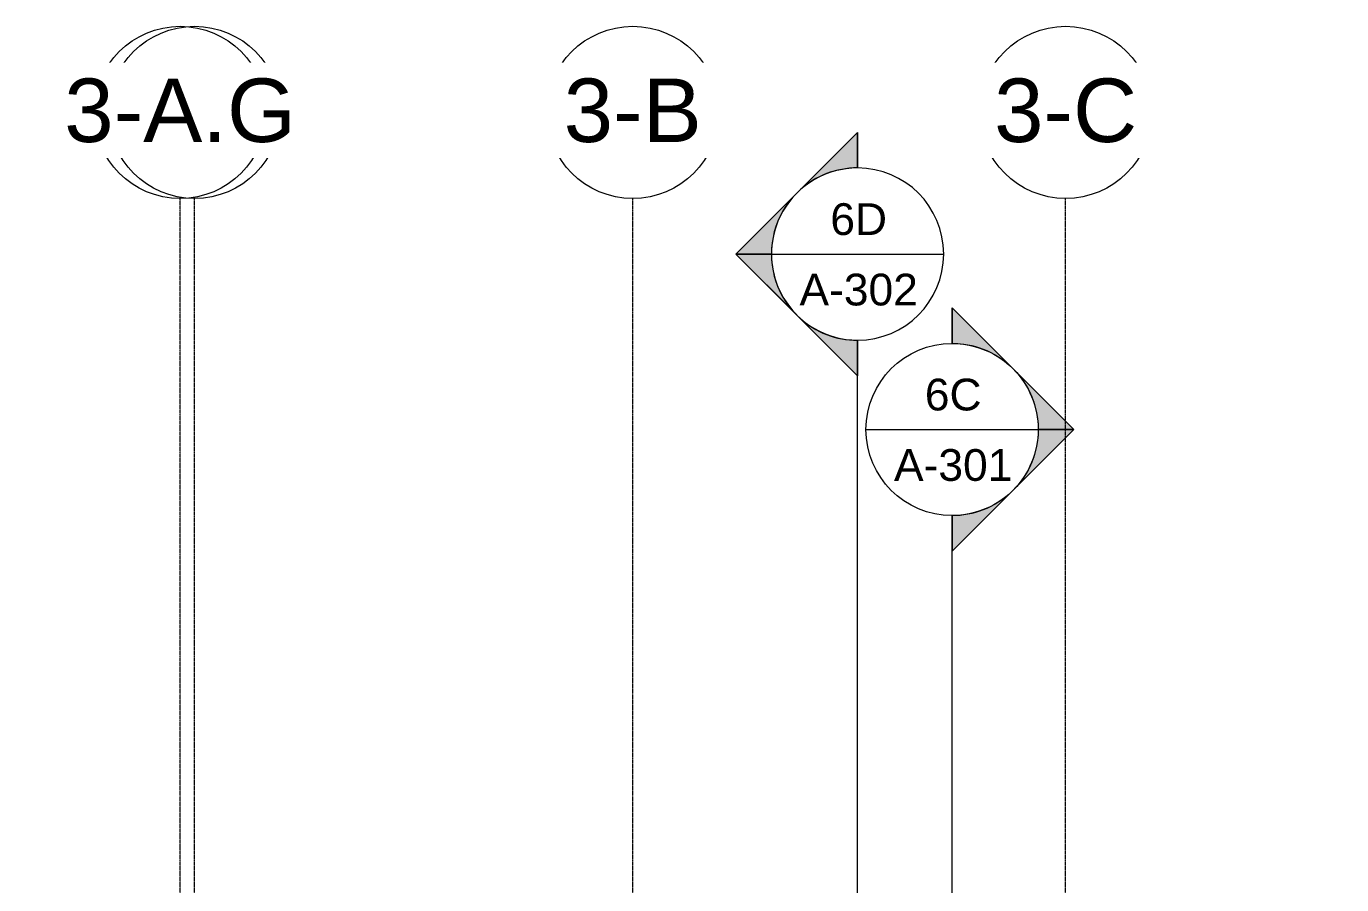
# Model space of a CAD drawing. Header units: inches. Extents: x -23565 to -43, y -324 to 853.
# Drawn here: x -5287 to -4554, y 289 to 768 of the extents above; entities that cross this region are included whole.
import ezdxf

# ---------------------------------------------------------------- set-up
doc = ezdxf.new("R2010")
doc.units = ezdxf.units.IN
doc.header["$MEASUREMENT"] = 0
doc.linetypes.add('Grid Line 1_2_', pattern=[0.8749999999999999, 0.4999999999999999, -0.125, 0.125, -0.125])
for name, color, linetype, lineweight in [('G-ANNO-SYMB', 111, 'Continuous', 9), ('S-GRID', 1, 'Continuous', 9), ('S-GRID-IDEN', 1, 'Continuous', 9)]:
    doc.layers.add(name, color=color, linetype=linetype, lineweight=lineweight)
doc.styles.add('Arial_1', font='arial.ttf', dxfattribs={"height": 35.40718562874248})
doc.styles.add('Arial_2', font='arial.ttf', dxfattribs={"height": 17.70359281437124})

# ---------------------------------------------------------------- blocks, each defined once
blk = doc.blocks.new('Section - Section Head - Filled-1526-Building Section - East_West looking South _ Fieldhouse')
at = {"layer": 'G-ANNO-SYMB'}
h = blk.add_hatch(color=256, dxfattribs=at)
edge = h.paths.add_edge_path(flags=0)
edge.add_line((22906.36451102587, -210.3516792933649), (22874.15560031259, -178.1427685800909))
edge.add_line((22874.15560031259, -178.1427685800909), (22874.15560031259, -197.9625483920721))
edge.add_arc((22874.15560031259, -246.0250195739995), 48.06247118192778, 47.92160497537708, 90.0000000000004, ccw=False)
h = blk.add_hatch(color=256, dxfattribs=at)
edge = h.paths.add_edge_path(flags=0)
edge.add_arc((22874.15560031259, -246.0250195739998), 47.99999999999991, -1.1368683772161603e-13, 44.99999999999852, ccw=False)
edge.add_line((22922.15560031259, -246.0250195739996), (22942.0378513065, -246.0250195739996))
edge.add_line((22942.0378513065, -246.0250195739996), (22908.09672580955, -212.0838940770454))
h = blk.add_hatch(color=256, dxfattribs=at)
edge = h.paths.add_edge_path(flags=0)
edge.add_line((22908.09672580955, -279.9661450709538), (22942.0378513065, -246.0250195739996))
edge.add_line((22942.0378513065, -246.0250195739996), (22922.15560031259, -246.0250195739996))
edge.add_arc((22874.15560031259, -246.0250195739993), 48.00000000000296, 314.9999999999999, 359.9999999999997, ccw=False)
h = blk.add_hatch(color=256, dxfattribs=at)
edge = h.paths.add_edge_path(flags=0)
edge.add_arc((22874.15560031259, -246.025019574), 48.06247118192715, 269.9999999999998, 312.0783950246225, ccw=False)
edge.add_line((22874.15560031259, -294.0874907559271), (22874.15560031259, -313.9072705679083))
edge.add_line((22874.15560031259, -313.9072705679083), (22906.36451102587, -281.6983598546342))
for p, q in [((22942.0378513065, -246.0250195739996), (22874.15560031259, -178.1427685800914)), ((22874.15560031259, -198.0250195739998), (22874.15560031259, -178.1427685800914)), ((22874.15560031259, -197.9625483920721), (22874.15560031259, -178.1427685800909)), ((22874.15560031259, -178.1427685800909), (22906.36451102587, -210.3516792933649)), ((22908.09672580955, -212.0838940770454), (22942.0378513065, -246.0250195739996)), ((22942.0378513065, -246.0250195739996), (22874.15560031259, -313.9072705679082)), ((22942.0378513065, -246.0250195739996), (22908.09672580955, -279.9661450709538)), ((22922.15560031259, -246.0250195739996), (22942.0378513065, -246.0250195739996)), ((22942.0378513065, -246.0250195739996), (22922.15560031259, -246.0250195739996)), ((22906.36451102587, -281.6983598546342), (22874.15560031259, -313.9072705679083)), ((22874.15560031259, -294.0250195739998), (22874.15560031259, -313.9072705679082)), ((22874.15560031259, -313.9072705679083), (22874.15560031259, -294.0874907559271))]:
    blk.add_line(p, q, dxfattribs=at)
for centre, radius, start, end in [((22874.15560031259, -246.0250195739998), 48.00000000000009, 90.00000000000011, 269.9999999999997), ((22874.15560031259, -246.0250195739995), 48.06247118192778, 47.92160497537667, 90), ((22874.15560031259, -246.0250195739998), 48.00000000000004, 269.9999999999997, 90.00000000000006), ((22874.15560031259, -246.0250195739998), 47.99999999999991, 359.9999999999996, 44.99999999999815), ((22874.15560031259, -246.0250195739993), 48.00000000000296, 314.9999999999995, 359.9999999999994), ((22874.15560031259, -246.025019574), 48.06247118192715, 269.9999999999994, 312.0783950246221)]:
    blk.add_arc(centre, radius, start, end, dxfattribs=at)
blk = doc.blocks.new('Grid - Grid Head - Circle-14747-Building Section - East_West looking South _ Fieldhouse')
at = {"layer": 'S-GRID-IDEN'}
blk.add_circle((23085.8902253522, 719.8918076611264), 48, dxfattribs=at)

msp = doc.modelspace()

# ---------------------------------------------------------------- linework, layer by layer
at = {"layer": 'G-ANNO-SYMB'}
for p, q in [((-4871.645363403317, 640.8795793069725), (-4775.645363403317, 640.8795793069725)), ((-4823.645363403302, -82.79948688786065), (-4823.645363403302, 592.8795793069728)), ((-4818.964981997855, 543.0639421455537), (-4722.964981997855, 543.0639421455537)), ((-4770.96498199784, -198.025019574), (-4770.96498199784, 495.0639421455541))]:
    msp.add_line(p, q, dxfattribs=at)
at = {"layer": 'S-GRID', "linetype": 'Grid Line 1_2_'}
for p, q in [((-5201.178757463709, -273.1608068449274), (-5201.178757463709, 671.8918076611269)), ((-5193.178757463709, -273.1608068449274), (-5193.178757463709, 671.8918076611269)), ((-4948.928757463789, -273.1608068449274), (-4948.928757463789, 671.8918076611269)), ((-4707.678757463786, -273.1608068449274), (-4707.678757463786, 671.8918076611269))]:
    msp.add_line(p, q, dxfattribs=at)

# ---------------------------------------------------------------- block references
at = {"layer": 'G-ANNO-SYMB', "rotation": 180}
msp.add_blockref('Section - Section Head - Filled-1526-Building Section - East_West looking South _ Fieldhouse', (18050.51023690929, 394.8545597328886), dxfattribs=at)
at = {"layer": 'G-ANNO-SYMB', "extrusion": (0, 0, -1), "rotation": 180}
msp.add_blockref('Section - Section Head - Filled-1526-Building Section - East_West looking South _ Fieldhouse', (27645.12058231046, 297.0389225716407), dxfattribs=at)
at = {"layer": 'S-GRID-IDEN'}
for p in [(-28279.06898281593, 0), (-28034.81898281601, 0), (-27793.56898281601, 0)]:
    msp.add_blockref('Grid - Grid Head - Circle-14747-Building Section - East_West looking South _ Fieldhouse', p, dxfattribs=at)

# ---------------------------------------------------------------- texts
at = {"layer": 'G-ANNO-SYMB', "char_height": 17.70359281437124, "attachment_point": 2, "line_spacing_factor": 0.9385317878468563, "style": 'Arial_2'}
for s, insert, width in [('6D', (-4823.030623441442, 669.217828445677), 37.58399999999996), ('A-302', (-4823.03062344144, 629.9453400670116), 78.62399999999991), ('6C', (-4770.350242035984, 571.4021912842583), 37.58399999999996), ('A-301', (-4770.350242035982, 532.1297029055927), 78.62399999999991)]:
    msp.add_mtext(s, dxfattribs=dict(at, insert=insert, width=width))
at = {"layer": 'S-GRID-IDEN', "insert": (-4481.437984765873, 738.765544570992), "char_height": 35.40718562874248, "width": 180.1439999999998, "attachment_point": 2, "line_spacing_factor": 0.9385317878468563, "style": 'Arial_1', "bg_fill": 3, "box_fill_scale": 1.25, "bg_fill_color": 0, "bg_fill_transparency": 0}
msp.add_mtext('1-13.G', dxfattribs=at)

# ---------------------------------------------------------------- next in the draw order: texts
at = {"layer": 'S-GRID-IDEN', "char_height": 35.40718562874248, "attachment_point": 2, "line_spacing_factor": 0.9385317878468563, "style": 'Arial_1', "bg_fill": 3, "box_fill_scale": 1.25, "bg_fill_color": 0, "bg_fill_transparency": 0}
for s, insert, width in [('3-A', (-5193.187984765798, 738.765544570992), 91.5839999999999), ('3-B', (-4948.937984765871, 738.765544570992), 91.5839999999999), ('3-C', (-4707.687984765873, 738.765544570992), 94.60799999999989), ('3-D.G', (-4481.437984765871, 738.765544570992), 156.8159999999998)]:
    msp.add_mtext(s, dxfattribs=dict(at, insert=insert, width=width))

# ---------------------------------------------------------------- next in the draw order: block references
at = {"layer": 'S-GRID-IDEN'}
msp.add_blockref('Grid - Grid Head - Circle-14747-Building Section - East_West looking South _ Fieldhouse', (-28287.06898281593, 0), dxfattribs=at)

# ---------------------------------------------------------------- next in the draw order: texts
at = {"layer": 'S-GRID-IDEN', "insert": (-5201.187984765793, 738.765544570992), "char_height": 35.40718562874248, "width": 153.7919999999998, "attachment_point": 2, "line_spacing_factor": 0.9385317878468563, "style": 'Arial_1', "bg_fill": 3, "box_fill_scale": 1.25, "bg_fill_color": 0, "bg_fill_transparency": 0}
msp.add_mtext('3-A.G', dxfattribs=at)

doc.saveas('drawing.dxf')
